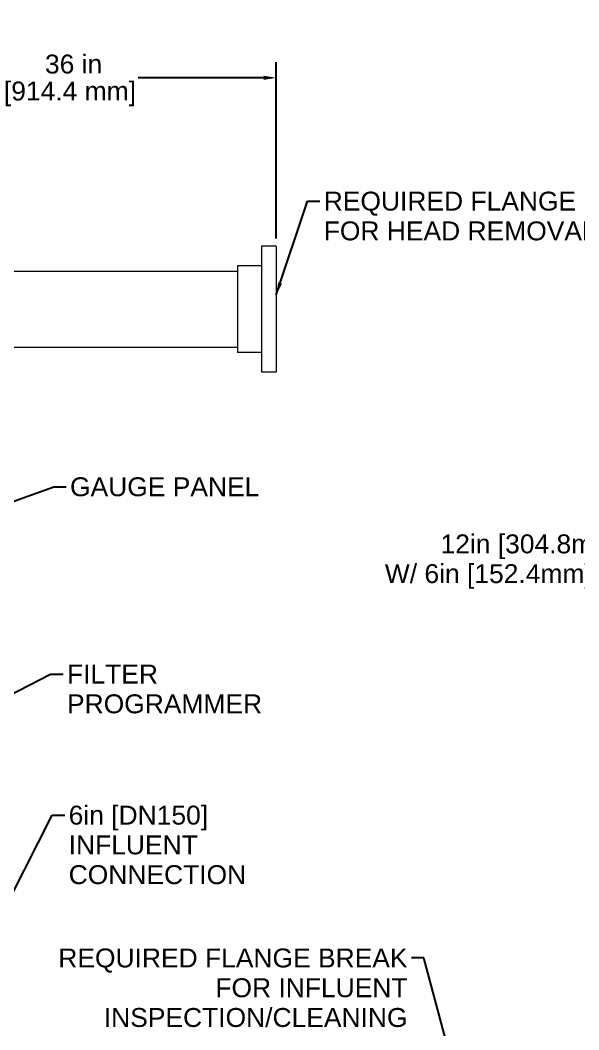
# Model space of a CAD drawing. Header units: inches. Extents: x 14 to 368, y 5 to 236.
# Drawn here: x 97.3 to 146.1, y 59.6 to 147.7 of the extents above; entities that cross this region are included whole.
import ezdxf

# ---------------------------------------------------------------- set-up
doc = ezdxf.new("R2010")
doc.units = ezdxf.units.IN
doc.header["$LTSCALE"] = 11
doc.header["$MEASUREMENT"] = 0
for name, color, linetype, lineweight in [('Dimension (ANSI)', 7, 'Continuous', 25), ('Symbol', 7, 'Continuous', 25), ('Symbol (ANSI)', 7, 'Continuous', 25), ('Visible (ANSI)', 7, 'Continuous', 50)]:
    doc.layers.add(name, color=color, linetype=linetype, lineweight=lineweight)
doc.styles.add('MEMCOR Medium', font='arial.ttf')
doc.styles.add('Standard D-E', font='arial.ttf')
doc.dimstyles.new('Default (ANSI)', dxfattribs={"dimscale": 11, "dimtxt": 0.15, "dimasz": 0.098425, "dimexe": 0.125, "dimexo": 0.0625, "dimgap": 0.031496, "dimtad": 0, "dimtih": 1, "dimtoh": 1, "dimdec": 4, "dimrnd": 1e-08, "dimzin": 3, "dimdsep": 46, "dimlunit": 5, "dimtxsty": 'MEMCOR Medium', "dimcen": 0.09, "dimdle": 0.393701, "dimclrd": 256, "dimclre": 256, "dimclrt": 256, "dimadec": 0, "dimazin": 1, "dimtfac": 0.8, "dimtofl": 0, "dimtmove": 0, "dimatfit": 3, "dimfxl": 1, "dimfrac": 1, "dimtolj": 1, "dimtzin": 4, "dimlwd": -1, "dimlwe": -1, "dimarcsym": 0})
doc.dimstyles.new('Default (ANSI)$7', dxfattribs={"dimscale": 11, "dimtxt": 0.15, "dimasz": 0.098425, "dimexe": 0.125, "dimexo": 0.0625, "dimgap": 0.031496, "dimtad": 0, "dimtih": 1, "dimtoh": 1, "dimdec": 4, "dimrnd": 1e-08, "dimzin": 3, "dimdsep": 46, "dimlunit": 5, "dimtxsty": 'MEMCOR Medium', "dimcen": 0.09, "dimdle": 0.393701, "dimclrd": 256, "dimclre": 256, "dimclrt": 256, "dimadec": 0, "dimazin": 1, "dimtfac": 0.8, "dimtofl": 0, "dimtmove": 0, "dimatfit": 3, "dimfxl": 1, "dimfrac": 1, "dimtolj": 1, "dimtzin": 4, "dimlwd": -1, "dimlwe": -1, "dimarcsym": 0})
doc.dimstyles.new('in [mm] D-E NeptuneBenson$7', dxfattribs={"dimscale": 11, "dimtxt": 0.15, "dimasz": 0.098425, "dimexe": 0.125, "dimexo": 0.063, "dimgap": 0.031496, "dimtad": 0, "dimtih": 1, "dimtoh": 1, "dimdec": 4, "dimrnd": 1e-08, "dimzin": 3, "dimdsep": 46, "dimlunit": 5, "dimtxsty": 'Standard D-E', "dimcen": 0.09, "dimdle": 0.393701, "dimclrd": 256, "dimclre": 256, "dimclrt": 256, "dimadec": 1, "dimazin": 1, "dimtfac": 1, "dimtofl": 0, "dimtmove": 0, "dimatfit": 3, "dimfxl": 1, "dimfrac": 1, "dimtolj": 1, "dimtzin": 4, "dimlwd": -1, "dimlwe": -1, "dimarcsym": 0})

# ---------------------------------------------------------------- blocks, each defined once
blk = doc.blocks.new('*D23')
at = {"layer": 'Defpoints', "color": 0, "transparency": 16777216}
for p in [(119.671, 142.681), (119.671, 127.982), (83.671, 120.426)]:
    blk.add_point(p, dxfattribs=at)
at = {"layer": 'Dimension (ANSI)', "transparency": 16777216}
for p, q in [((83.671, 121.113), (83.671, 144.056)), ((119.671, 128.669), (119.671, 144.056)), ((84.754, 142.681), (95.713, 142.681)), ((118.588, 142.681), (107.629, 142.681))]:
    blk.add_line(p, q, dxfattribs=at)
for points in [[(84.754, 142.861), (84.754, 142.5), (83.671, 142.681)], [(118.588, 142.861), (118.588, 142.5), (119.671, 142.681)]]:
    blk.add_solid(points, dxfattribs=at)
at = {"layer": 'Dimension (ANSI)', "transparency": 16777216, "char_height": 1.65, "attachment_point": 5, "style": 'MEMCOR Medium'}
for s, insert in [('\\A1; 36 in', (101.671, 143.87)), ('\\A1;[914.4 mm]', (101.671, 141.277))]:
    blk.add_mtext(s, dxfattribs=dict(at, insert=insert))

msp = doc.modelspace()

# ---------------------------------------------------------------- linework, layer by layer
at = {"layer": 'Visible (ANSI)', "linetype": 'Continuous', "lineweight": 18}
for p, q in [((118.389658, 127.98176), (118.389658, 116.98176)), ((119.670908, 127.98176), (118.389658, 127.98176)), ((119.670908, 127.98176), (119.670908, 116.98176)), ((116.295908, 126.26301), (116.295908, 118.70051)), ((118.389658, 126.26301), (116.295908, 126.26301)), ((90.301408, 125.79426), (116.295908, 125.79426)), ((90.301408, 119.16926), (116.295908, 119.16926)), ((118.389658, 118.70051), (116.295908, 118.70051)), ((119.670908, 116.98176), (118.389658, 116.98176))]:
    msp.add_line(p, q, dxfattribs=at)

# ---------------------------------------------------------------- texts
at = {"layer": 'Symbol', "insert": (101.414227, 91.467719), "char_height": 1.65000005, "width": 17.03700588, "attachment_point": 1, "line_spacing_factor": 0.944221, "style": 'Standard D-E'}
msp.add_mtext('\\fArial|b0|i0;FILTER\\P\\fArial|b0|i0;PROGRAMMER', dxfattribs=at)
at = {"layer": 'Symbol (ANSI)', "char_height": 1.65000005, "line_spacing_factor": 0.944221}
for s, insert, width, attachment_point, style in [('\\fArial|b0|i0;REQUIRED FLANGE BREAK\\P\\fArial|b0|i0;FOR HEAD REMOVAL', (123.823589, 132.743075), 30.49230444, 1, 'MEMCOR Medium'), ('\\fArial|b0|i0;12in [304.8mm] ACCESS HATCH\\P\\fArial|b0|i0;W/ 6in [152.4mm] VIEWING WINDOW', (168.597264, 102.83049), 39.44405646, 3, 'MEMCOR Medium'), ('\\fArial|b0|i0;6in [DN150]\\P\\fArial|b0|i0;INFLUENT\\P\\fArial|b0|i0;CONNECTION', (101.560576, 79.155716), 15.49893411, 1, 'Standard D-E'), ('\\fArial|b0|i0;REQUIRED FLANGE BREAK\\P\\fArial|b0|i0;FOR INFLUENT\\P\\fArial|b0|i0;INSPECTION/CLEANING', (131.135239, 66.690427), 30.49230444, 3, 'MEMCOR Medium')]:
    msp.add_mtext(s, dxfattribs=dict(at, insert=insert, width=width, attachment_point=attachment_point, style=style))
at = {"layer": 'Symbol (ANSI)', "insert": (101.679526, 107.813214), "char_height": 1.65000005, "width": 16.52892687, "attachment_point": 1, "style": 'Standard D-E'}
msp.add_mtext('\\fArial|b0|i0;GAUGE PANEL', dxfattribs=at)

# ---------------------------------------------------------------- dimensions: what is measured, and where the dimension line sits
at = {"layer": 'Dimension (ANSI)'}
dim = msp.add_linear_dim(base=(119.670908, 142.680636), p1=(83.671408, 120.42551), p2=(119.670908, 127.98176), text=' <> in\\X[914.4 mm]', dimstyle='Default (ANSI)', override={"dimgap": 0.031496, "dimtih": 0, "dimtoh": 0, "dimdec": 4, "dimpost": '', "dimtol": 0, "dimlim": 0, "dimtp": 0, "dimtm": 0, "dimtdec": 2, "dimatfit": 1}, dxfattribs=at)
dim.commit()
dim.dimension.update_dxf_attribs({"geometry": '*D23', "text_midpoint": (101.671158, 142.680636), "dimtype": 160})

# ---------------------------------------------------------------- leaders
at = {"layer": 'Symbol', "annotation_type": 0, "has_hookline": 1, "hookline_direction": 0, "text_width": 16.825273}
msp.add_leader([(85.976022, 83.408982), (99.985094, 90.642719), (101.067771, 90.642719)], dimstyle='in [mm] D-E NeptuneBenson$7', override={"dimtad": 0}, dxfattribs=at)
at = {"layer": 'Symbol (ANSI)', "annotation_type": 0, "has_hookline": 1}
for points, dimstyle, hookline_direction, text_width in [([(119.670908, 123.734106), (122.394455, 131.918075), (123.477132, 131.918075)], 'Default (ANSI)$7', 0, 30.298773), ([(84.600661, 101.365771), (100.250392, 106.988214), (101.33307, 106.988214)], 'in [mm] D-E NeptuneBenson$7', 0, 16.319919), ([(189.125237, 92.227174), (170.026398, 102.00549), (168.943721, 102.00549)], 'Default (ANSI)$7', 1, 39.391782), ([(89.230908, 56.870446), (100.131442, 78.330716), (101.214119, 78.330716)], 'in [mm] D-E NeptuneBenson$7', 0, 15.191031), ([(125.230408, 54.60577), (134.652199, 58.050206), (132.564373, 65.865427), (131.481696, 65.865427)], 'Default (ANSI)$7', 1, 30.298773)]:
    msp.add_leader(points, dimstyle=dimstyle, override={"dimtad": 0}, dxfattribs=dict(at, hookline_direction=hookline_direction, text_width=text_width))

doc.saveas('drawing.dxf')
